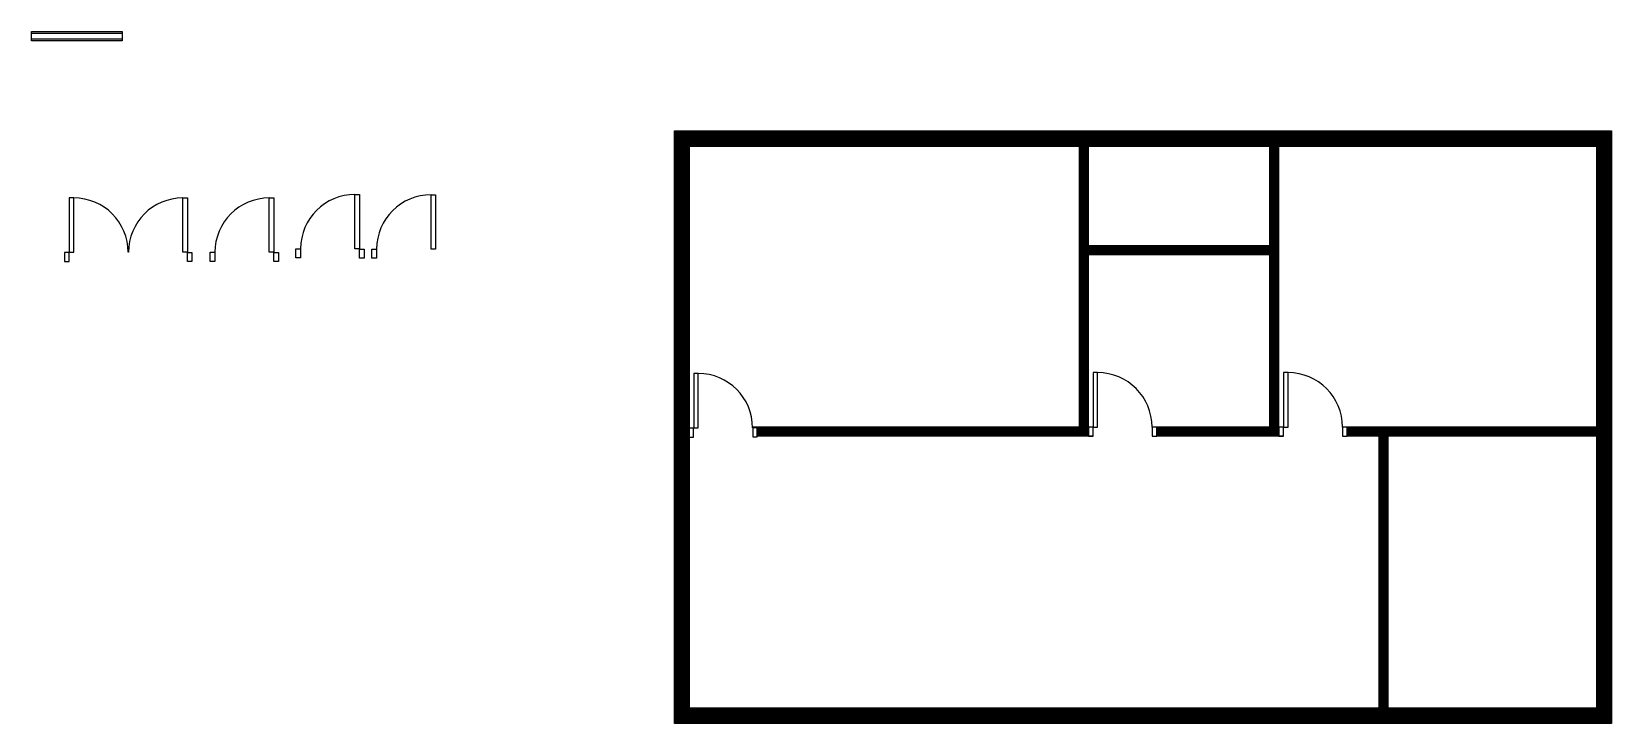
# Model space of a CAD drawing. Header units: inches. Extents: x 185 to 1230, y 2742 to 3200.
import ezdxf

# ---------------------------------------------------------------- set-up
doc = ezdxf.new("R2010")
doc.units = ezdxf.units.IN
doc.header["$MEASUREMENT"] = 0
doc.layers.add('Door', color=210, linetype='Continuous')
doc.layers.add('Windows', color=30, linetype='Continuous')

msp = doc.modelspace()

# ---------------------------------------------------------------- hatches: boundary and pattern name
h = msp.add_hatch()
h.set_pattern_fill('ANSI31', color=256)
h.paths.add_polyline_path([(1230.4, 3134), (610.4, 3134), (610.4, 2742), (1230.4, 2742)])
h.paths.add_polyline_path([(620.4, 3124), (878.4, 3124), (878.4, 2938), (662.1, 2938, -0.00334), (662.1, 2937.5), (665.2, 2937.5), (665.2, 2932), (884.4, 2932), (884.4, 2938), (884.4, 3052), (1004.4, 3052), (1004.4, 2938), (929.5, 2938), (929.5, 2932), (1004.4, 2932), (1010.4, 2932), (1010.4, 2938), (1010.4, 3124), (1220.4, 3124), (1220.4, 2938), (1076.4, 2938), (1055.5, 2938), (1055.5, 2932), (1076.4, 2932), (1076.4, 2752), (1082.4, 2752), (1082.4, 2932), (1220.4, 2932), (1220.4, 2752), (620.4, 2752), (620.4, 2931.4), (620, 2931.4), (620, 2937.4)], flags=16)
h.paths.add_polyline_path([(623.1, 2973.5), (626.1, 2973.5), (626.1, 2937.5), (623.1, 2937.5)], flags=0)
h.paths.add_polyline_path([(884.4, 3124), (1004.4, 3124), (1004.4, 3058), (884.4, 3058)], flags=16)
h.paths.add_polyline_path([(887.4, 2974.1), (890.4, 2974.1), (890.4, 2938.1), (887.4, 2938.1)], flags=0)
h.paths.add_polyline_path([(1013.4, 2974.1), (1016.4, 2974.1), (1016.4, 2938.1), (1013.4, 2938.1)], flags=0)

# ---------------------------------------------------------------- linework, layer by layer
for p, q in [((878.4, 2938), (878.4, 3124)), ((884.4, 3058), (884.4, 3124)), ((1004.4, 3058), (1004.4, 3124)), ((1010.4, 2938), (1010.4, 3124)), ((1004.4, 3058), (884.4, 3058)), ((884.4, 2938), (884.4, 3052)), ((1004.4, 3052), (884.4, 3052)), ((1004.4, 2938), (1004.4, 3052)), ((878.4, 2938), (662.1, 2938)), ((887.4, 2938), (884.4, 2938)), ((1004.4, 2938), (926.5, 2938)), ((1013.4, 2938), (1010.4, 2938)), ((1076.4, 2938), (1052.5, 2938)), ((1220.4, 2938), (1076.4, 2938)), ((884.4, 2932), (665.2, 2932)), ((887.4, 2932), (884.4, 2932)), ((1013.4, 2932), (1004.4, 2932)), ((1013.4, 2932), (1004.4, 2932)), ((1076.4, 2932), (1076.4, 2752)), ((1220.4, 2932), (1082.4, 2932)), ((1082.4, 2932), (1082.4, 2752))]:
    msp.add_line(p, q)
msp.add_lwpolyline([(610.4, 3134), (1230.4, 3134), (1230.4, 2742), (610.4, 2742)], close=True)
for points in [[(1220.4, 2932), (1220.4, 2752), (620.4, 2752), (620.4, 3124), (878.4, 3124)], [(884.4, 3124), (1004.4, 3124)], [(1010.4, 3124), (1220.4, 3124), (1220.4, 2938)]]:
    msp.add_lwpolyline(points)
at = {"layer": 'Door'}
for points in [[(212.9, 3089.7), (209.9, 3089.7), (209.9, 3053.7), (212.9, 3053.7)], [(285.1, 3089.7), (288.1, 3089.7), (288.1, 3053.7), (285.1, 3053.7)], [(342.3, 3089.7), (345.3, 3089.7), (345.3, 3053.7), (342.3, 3053.7)], [(399, 3092), (402, 3092), (402, 3056), (399, 3056)], [(449.3, 3091.8), (452.3, 3091.8), (452.3, 3055.8), (449.3, 3055.8)], [(209.8, 3053.6), (206.8, 3053.6), (206.8, 3047.6), (209.8, 3047.6)], [(288.1, 3053.6), (291.1, 3053.6), (291.1, 3047.6), (288.1, 3047.6)], [(303.2, 3053.7), (306.2, 3053.7), (306.2, 3047.7), (303.2, 3047.7)], [(345.4, 3053.6), (348.4, 3053.6), (348.4, 3047.6), (345.4, 3047.6)], [(359.9, 3056), (362.9, 3056), (362.9, 3050), (359.9, 3050)], [(402, 3055.8), (405, 3055.8), (405, 3049.8), (402, 3049.8)], [(410.2, 3055.8), (413.2, 3055.8), (413.2, 3049.8), (410.2, 3049.8)], [(626.1, 2973.5), (623.1, 2973.5), (623.1, 2937.5), (626.1, 2937.5)], [(890.4, 2974.1), (887.4, 2974.1), (887.4, 2938.1), (890.4, 2938.1)], [(1016.4, 2974.1), (1013.4, 2974.1), (1013.4, 2938.1), (1016.4, 2938.1)], [(623, 2937.4), (620, 2937.4), (620, 2931.4), (623, 2931.4)], [(665.2, 2937.5), (662.2, 2937.5), (662.2, 2931.5), (665.2, 2931.5)], [(887.4, 2938), (884.4, 2938), (884.4, 2932), (887.4, 2932)], [(929.5, 2938.1), (926.5, 2938.1), (926.5, 2932.1), (929.5, 2932.1)], [(1013.4, 2938), (1010.4, 2938), (1010.4, 2932), (1013.4, 2932)], [(1055.5, 2938.1), (1052.5, 2938.1), (1052.5, 2932.1), (1055.5, 2932.1)]]:
    msp.add_lwpolyline(points, close=True, dxfattribs=at)
for points in [[(248.9, 3053.7), (249, 3053.7)], [(249.1, 3053.7), (249, 3053.7)]]:
    msp.add_lwpolyline(points, dxfattribs=at)
for centre, start, end in [((212.9, 3053.7), 0, 90), ((285.1, 3053.7), 90, 180), ((342.3, 3053.7), 90, 180), ((399, 3056), 90, 180), ((449.3, 3055.8), 90, 180), ((626.1, 2937.5), 0, 90), ((890.4, 2938.1), 0, 90), ((1016.4, 2938.1), 0, 90)]:
    msp.add_arc(centre, 36, start, end, dxfattribs=at)
at = {"layer": 'Windows'}
for p, q in [((185, 3199.7), (245, 3199.7)), ((185, 3193.7), (185, 3199.7)), ((185, 3198.7), (245, 3198.7)), ((245, 3199.7), (245, 3193.7)), ((245, 3194.7), (185, 3194.7)), ((245, 3193.7), (185, 3193.7))]:
    msp.add_line(p, q, dxfattribs=at)

doc.saveas('drawing.dxf')
